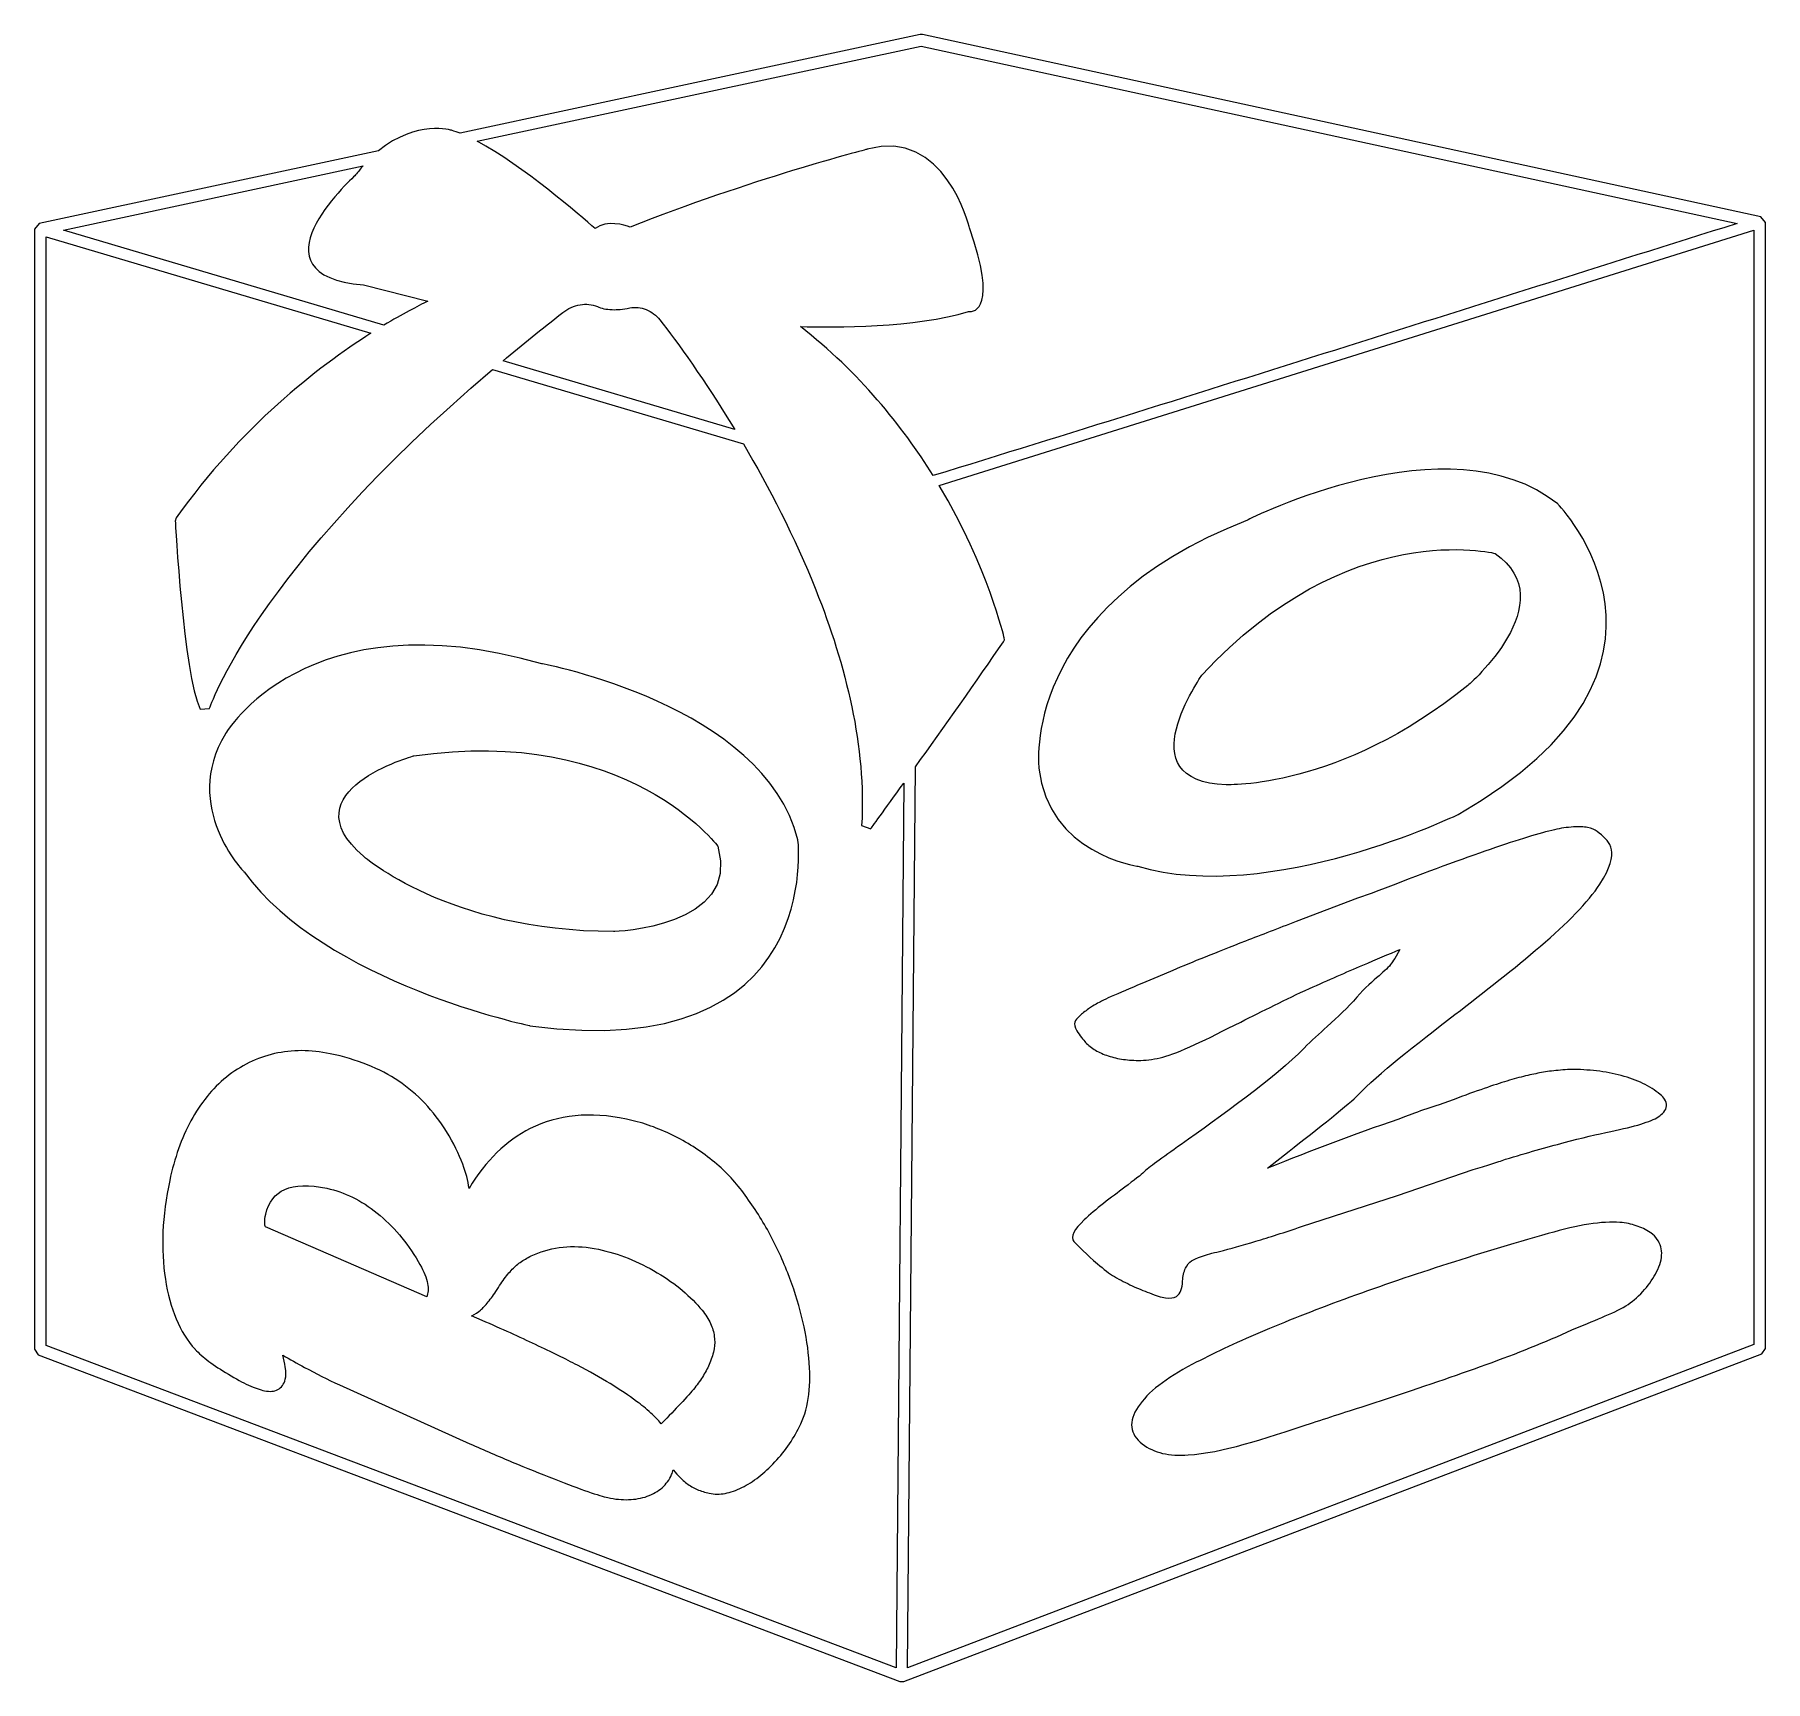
# Model space of a CAD drawing. Header units: millimetres. Extents: x -13.3 to 16.9, y -8.3 to 20.4.
import ezdxf

# ---------------------------------------------------------------- set-up
doc = ezdxf.new("R2010")
doc.units = ezdxf.units.MM
doc.header["$MEASUREMENT"] = 0
doc.layers.add('Layer 1', color=7, linetype='Continuous')

msp = doc.modelspace()

# ---------------------------------------------------------------- linework, layer by layer
at = {"layer": 'Layer 1', "color": 250}
for points, knots in [([(-13.1789, 17.0954), (-13.1789, 17.0954), (-7.257, 18.3658), (-7.257, 18.3658), (-6.5943, 18.9085), (-5.977, 18.7218), (-5.975, 18.7212), (-5.9294, 18.7075), (-5.882, 18.6906), (-5.8331, 18.6712), (-5.8331, 18.6712), (2.1914, 20.3926), (2.1914, 20.3926), (2.1914, 20.3926), (2.2332, 20.3926), (2.2332, 20.3926), (2.2332, 20.3926), (16.8629, 17.2138), (16.8629, 17.2138), (16.8629, 17.2138), (16.9418, 17.1161), (16.9418, 17.1161), (16.9418, 17.1161), (16.9418, -2.5284), (16.9418, -2.5284), (16.9418, -2.5284), (16.8773, -2.6218), (16.8773, -2.6218), (16.8773, -2.6218), (1.9087, -8.3381), (1.9087, -8.3381), (1.9087, -8.3381), (1.838, -8.3381), (1.838, -8.3381), (1.838, -8.3381), (-13.1934, -2.638), (-13.1934, -2.638), (-13.1934, -2.638), (-13.2582, -2.5446), (-13.2582, -2.5446), (-13.2582, -2.5446), (-13.2582, 16.9977), (-13.2582, 16.9977), (-13.2582, 16.9977), (-13.1789, 17.0954), (-13.1789, 17.0954)], [0, 0, 0, 0, 0.0666667, 0.0666667, 0.0666667, 0.1333333, 0.1333333, 0.1333333, 0.2, 0.2, 0.2, 0.2666667, 0.2666667, 0.2666667, 0.3333333, 0.3333333, 0.3333333, 0.4, 0.4, 0.4, 0.4666667, 0.4666667, 0.4666667, 0.5333333, 0.5333333, 0.5333333, 0.6, 0.6, 0.6, 0.6666667, 0.6666667, 0.6666667, 0.7333333, 0.7333333, 0.7333333, 0.8, 0.8, 0.8, 0.8666667, 0.8666667, 0.8666667, 0.9333333, 0.9333333, 0.9333333, 1, 1, 1, 1]), ([(16.452, 17.0985), (16.452, 17.0985), (2.2118, 20.1927), (2.2118, 20.1927), (2.2118, 20.1927), (-5.5344, 18.531), (-5.5344, 18.531), (-4.7347, 18.1059), (-3.7301, 17.2306), (-3.4792, 17.0074), (-3.2647, 17.1668), (-2.9694, 17.0716), (-2.8691, 17.0318), (-0.8209, 17.8522), (1.2656, 18.3909), (1.2716, 18.3924), (2.613, 18.7772), (3.0505, 17.0474), (3.0573, 17.0197), (3.544, 15.6122), (3.1492, 15.5521), (3.0379, 15.5603), (2.1078, 15.2761), (0.6987, 15.2814), (0.1038, 15.2985), (1.1326, 14.496), (1.8823, 13.5625), (2.4204, 12.6981), (7.1026, 14.1405), (11.7767, 15.6331), (16.452, 17.0985)], [0, 0, 0, 0, 0.1, 0.1, 0.1, 0.2, 0.2, 0.2, 0.3, 0.3, 0.3, 0.4, 0.4, 0.4, 0.5, 0.5, 0.5, 0.6, 0.6, 0.6, 0.7, 0.7, 0.7, 0.8, 0.8, 0.8, 0.9, 0.9, 0.9, 1, 1, 1, 1]), ([(-7.5265, 18.1036), (-7.5265, 18.1036), (-12.755, 16.982), (-12.755, 16.982), (-12.755, 16.982), (-7.1644, 15.3218), (-7.1644, 15.3218), (-6.8384, 15.5184), (-6.5727, 15.6557), (-6.3979, 15.7401), (-6.3979, 15.7401), (-7.5191, 16.0244), (-7.5191, 16.0244), (-9.5391, 16.2046), (-7.7636, 17.8469), (-7.6563, 17.9444), (-7.6133, 18.0013), (-7.5699, 18.0542), (-7.5265, 18.1036)], [0, 0, 0, 0, 0.1666667, 0.1666667, 0.1666667, 0.3333333, 0.3333333, 0.3333333, 0.5, 0.5, 0.5, 0.6666667, 0.6666667, 0.6666667, 0.8333333, 0.8333333, 0.8333333, 1, 1, 1, 1]), ([(16.7418, 16.9801), (16.7418, 16.9801), (2.5263, 12.5243), (2.5263, 12.5243), (3.3875, 11.0816), (3.6574, 9.8747), (3.6587, 9.8688), (3.6587, 9.8688), (3.667, 9.8318), (3.667, 9.8318), (3.667, 9.8318), (3.6456, 9.8002), (3.6456, 9.8002), (3.1958, 9.1377), (2.5895, 8.2841), (2.1105, 7.6161), (2.1105, 7.6161), (1.9741, -8.0992), (1.9741, -8.0992), (1.9741, -8.0992), (16.7418, -2.4596), (16.7418, -2.4596), (16.7418, -2.4596), (16.7418, 16.9801), (16.7418, 16.9801)], [0, 0, 0, 0, 0.125, 0.125, 0.125, 0.25, 0.25, 0.25, 0.375, 0.375, 0.375, 0.5, 0.5, 0.5, 0.625, 0.625, 0.625, 0.75, 0.75, 0.75, 0.875, 0.875, 0.875, 1, 1, 1, 1]), ([(-0.8901, 13.2505), (-0.8901, 13.2505), (-5.2662, 14.55), (-5.2662, 14.55), (-9.4312, 11.0168), (-10.2048, 8.6415), (-10.2073, 8.6341), (-10.2073, 8.6341), (-10.3706, 8.6248), (-10.3706, 8.6248), (-10.663, 9.2524), (-10.8041, 11.8982), (-10.8044, 11.9057), (-10.8044, 11.9057), (-10.7882, 11.9612), (-10.7882, 11.9612), (-9.6544, 13.5533), (-8.3309, 14.5844), (-7.3916, 15.1812), (-7.3916, 15.1812), (-13.0582, 16.864), (-13.0582, 16.864), (-13.0582, 16.864), (-13.0582, -2.4758), (-13.0582, -2.4758), (-13.0582, -2.4758), (1.7748, -8.1007), (1.7748, -8.1007), (1.7748, -8.1007), (1.9088, 7.3354), (1.9088, 7.3354), (1.5698, 6.8644), (1.3329, 6.5391), (1.3312, 6.5368), (1.3312, 6.5368), (1.1723, 6.594), (1.1723, 6.594), (1.2547, 7.9557), (0.8974, 9.3881), (0.3731, 10.7043), (0.0034, 11.6323), (-0.4494, 12.5026), (-0.8901, 13.2505)], [0, 0, 0, 0, 0.0714286, 0.0714286, 0.0714286, 0.1428571, 0.1428571, 0.1428571, 0.2142857, 0.2142857, 0.2142857, 0.2857143, 0.2857143, 0.2857143, 0.3571429, 0.3571429, 0.3571429, 0.4285714, 0.4285714, 0.4285714, 0.5, 0.5, 0.5, 0.5714286, 0.5714286, 0.5714286, 0.6428571, 0.6428571, 0.6428571, 0.7142857, 0.7142857, 0.7142857, 0.7857143, 0.7857143, 0.7857143, 0.8571429, 0.8571429, 0.8571429, 0.9285714, 0.9285714, 0.9285714, 1, 1, 1, 1]), ([(-5.0835, 14.7039), (-5.0835, 14.7039), (-1.0415, 13.5036), (-1.0415, 13.5036), (-1.5639, 14.3637), (-2.0534, 15.0378), (-2.3469, 15.4148), (-2.4106, 15.4969), (-2.4949, 15.5597), (-2.5884, 15.5964), (-2.6779, 15.6315), (-2.7765, 15.6425), (-2.8737, 15.623), (-2.9923, 15.5993), (-3.0945, 15.5912), (-3.182, 15.5943), (-3.2869, 15.598), (-3.3708, 15.6181), (-3.4376, 15.6468), (-3.5323, 15.6872), (-3.6358, 15.696), (-3.7366, 15.6794), (-3.8455, 15.6615), (-3.9518, 15.6136), (-4.0413, 15.544), (-4.4099, 15.2575), (-4.7564, 14.9775), (-5.0835, 14.7039)], [0, 0, 0, 0, 0.1111111, 0.1111111, 0.1111111, 0.2222222, 0.2222222, 0.2222222, 0.3333333, 0.3333333, 0.3333333, 0.4444444, 0.4444444, 0.4444444, 0.5555556, 0.5555556, 0.5555556, 0.6666667, 0.6666667, 0.6666667, 0.7777778, 0.7777778, 0.7777778, 0.8888889, 0.8888889, 0.8888889, 1, 1, 1, 1]), ([(4.2657, 7.5966), (4.2657, 7.5966), (3.9136, 10.3571), (7.904, 11.9231), (7.904, 11.9231), (11.4267, 13.7159), (13.3187, 12.2046), (13.3187, 12.2046), (16.1017, 9.3682), (11.581, 6.7863), (11.581, 6.7863), (8.2957, 5.1998), (5.9906, 5.8821), (5.9906, 5.8821), (4.4286, 6.1054), (4.2657, 7.5966)], [0, 0, 0, 0, 0.2, 0.2, 0.2, 0.4, 0.4, 0.4, 0.6, 0.6, 0.6, 0.8, 0.8, 0.8, 1, 1, 1, 1]), ([(7.5337, 7.3059), (7.5337, 7.3059), (9.5063, 7.2181), (11.7501, 9.0377), (11.7501, 9.0377), (13.4416, 10.495), (12.2255, 11.3406), (12.2255, 11.3406), (9.6683, 11.9943), (7.113, 9.2201), (7.113, 9.2201), (5.7767, 7.3507), (7.5337, 7.3059)], [0, 0, 0, 0, 0.25, 0.25, 0.25, 0.5, 0.5, 0.5, 0.75, 0.75, 0.75, 1, 1, 1, 1]), ([(-9.9289, 8.1936), (-9.9289, 8.1936), (-8.5296, 10.5991), (-4.4097, 9.4159), (-4.4097, 9.4159), (-0.5228, 8.697), (0.0602, 6.3464), (0.0602, 6.3464), (0.5443, 2.4022), (-4.6145, 3.1019), (-4.6145, 3.1019), (-8.187, 3.8403), (-9.6022, 5.7837), (-9.6022, 5.7837), (-10.7063, 6.9109), (-9.9289, 8.1936)], [0, 0, 0, 0, 0.2, 0.2, 0.2, 0.4, 0.4, 0.4, 0.6, 0.6, 0.6, 0.8, 0.8, 0.8, 1, 1, 1, 1]), ([(-7.5208, 6.0589), (-7.5208, 6.0589), (-6.0453, 4.7466), (-3.1561, 4.7438), (-3.1561, 4.7438), (-0.9244, 4.8079), (-1.3352, 6.2314), (-1.3352, 6.2314), (-2.9077, 8.3512), (-6.6401, 7.8097), (-6.6401, 7.8097), (-8.8561, 7.2015), (-7.5208, 6.0589)], [0, 0, 0, 0, 0.25, 0.25, 0.25, 0.5, 0.5, 0.5, 0.75, 0.75, 0.75, 1, 1, 1, 1]), ([(11.8432, 0.5899), (11.8432, 0.5899), (10.5228, 0.1379), (10.5228, 0.1379), (10.5228, 0.1379), (8.8481, -0.4029), (8.8481, -0.4029), (8.5503, -0.5032), (8.2838, -0.589), (8.0488, -0.6601), (7.812, -0.7318), (7.6019, -0.7903), (7.4188, -0.8353), (7.2921, -0.8663), (7.1873, -0.896), (7.1045, -0.9241), (7.024, -0.9515), (6.9654, -0.9774), (6.9294, -1.0011), (6.8844, -1.0308), (6.8486, -1.0743), (6.8227, -1.1314), (6.7955, -1.1909), (6.7786, -1.2655), (6.7722, -1.355), (6.7701, -1.4191), (6.7609, -1.473), (6.7445, -1.516), (6.7266, -1.5632), (6.6998, -1.5985), (6.6645, -1.6217), (6.6209, -1.6503), (6.5577, -1.6584), (6.4753, -1.6462), (6.4001, -1.635), (6.3059, -1.6062), (6.1932, -1.5603), (6.094, -1.5243), (5.9933, -1.4825), (5.8915, -1.4349), (5.7906, -1.3879), (5.6871, -1.3344), (5.5817, -1.2748), (5.5014, -1.2297), (5.3939, -1.1449), (5.2865, -1.0521), (5.1112, -0.9007), (4.9341, -0.7255), (4.8769, -0.6662), (4.8, -0.5864), (4.8902, -0.4472), (5.0549, -0.2884), (5.2441, -0.1061), (5.5332, 0.1107), (5.7629, 0.2829), (5.9255, 0.4047), (6.0582, 0.5042), (6.1003, 0.5498), (6.1639, 0.6159), (6.4134, 0.7932), (6.7467, 1.0298), (7.405, 1.4973), (8.3932, 2.1993), (8.8939, 2.7103), (9.023, 2.8426), (9.1603, 2.9669), (9.2955, 3.0892), (9.479, 3.2553), (9.6594, 3.4186), (9.8144, 3.599), (9.9571, 3.7648), (10.091, 3.8799), (10.2006, 3.9741), (10.2976, 4.0575), (10.3753, 4.1244), (10.4196, 4.193), (10.4196, 4.193), (10.4215, 4.1957), (10.4215, 4.1957), (10.4408, 4.2206), (10.4667, 4.2605), (10.499, 4.3147), (10.499, 4.3147), (10.5658, 4.4308), (10.5658, 4.4308), (10.3711, 4.3508), (10.1544, 4.2594), (9.9161, 4.1571), (9.6304, 4.0346), (9.3202, 3.8988), (8.9862, 3.7506), (8.5774, 3.5633), (8.1635, 3.355), (7.7864, 3.1653), (7.1958, 2.8682), (6.6937, 2.6155), (6.4304, 2.5542), (6.3615, 2.5376), (6.295, 2.5242), (6.2317, 2.5146), (6.1673, 2.5048), (6.1038, 2.4981), (6.0417, 2.4949), (6.0417, 2.4949), (6.0398, 2.4949), (6.0398, 2.4949), (5.9343, 2.4945), (5.8344, 2.5008), (5.7411, 2.514), (5.6466, 2.5273), (5.5579, 2.5476), (5.4757, 2.5746), (5.394, 2.6015), (5.3199, 2.6347), (5.254, 2.6738), (5.1875, 2.7132), (5.1292, 2.7589), (5.0795, 2.8104), (5.0442, 2.847), (4.9732, 2.9355), (4.9285, 3.0126), (4.8938, 3.0724), (4.8739, 3.1301), (4.8913, 3.1658), (4.9068, 3.1979), (4.9355, 3.2336), (4.9772, 3.2723), (5.0168, 3.3093), (5.0692, 3.3504), (5.1335, 3.3949), (5.181, 3.4276), (5.2239, 3.4553), (5.2618, 3.478), (5.2996, 3.5006), (5.3326, 3.5183), (5.3602, 3.5304), (5.51, 3.6073), (5.9862, 3.8074), (6.3405, 3.9562), (6.3405, 3.9562), (6.6018, 4.0662), (6.6018, 4.0662), (6.7661, 4.1358), (6.9548, 4.2136), (7.1674, 4.2992), (7.3742, 4.3825), (7.6091, 4.4754), (7.8715, 4.5776), (8.1469, 4.6849), (8.4418, 4.7988), (8.7554, 4.9187), (8.7554, 4.9187), (9.8228, 5.3239), (9.8228, 5.3239), (9.8228, 5.3239), (10.063, 5.4089), (10.063, 5.4089), (10.063, 5.4089), (10.199, 5.4625), (10.199, 5.4625), (10.199, 5.4625), (10.3101, 5.5038), (10.3101, 5.5038), (11.0398, 5.7843), (11.6509, 6.0095), (12.1405, 6.178), (12.6331, 6.3475), (13.0087, 6.4623), (13.2642, 6.5206), (13.3185, 6.5331), (13.373, 6.5436), (13.4272, 6.5516), (13.4815, 6.5596), (13.5363, 6.5656), (13.5912, 6.569), (13.6874, 6.5754), (13.7699, 6.5724), (13.8381, 6.5597), (13.9097, 6.5464), (13.9666, 6.5222), (14.0081, 6.4875), (14.0081, 6.4875), (14.0439, 6.4579), (14.0439, 6.4579), (14.2356, 6.3016), (14.4231, 6.1486), (14.053, 5.5726), (13.6504, 4.9377), (12.543, 4.0824), (11.5233, 3.2949), (10.8363, 2.7645), (10.1888, 2.2643), (9.8278, 1.8867), (9.7222, 1.771), (9.1087, 1.2874), (8.6306, 0.9107), (8.6306, 0.9107), (8.2541, 0.6131), (8.2541, 0.6131), (9.0536, 0.933), (9.7346, 1.1968), (10.5434, 1.4711), (10.5434, 1.4711), (10.6183, 1.5025), (10.6183, 1.5025), (10.6183, 1.5025), (10.8193, 1.5741), (10.8193, 1.5741), (10.9617, 1.6293), (11.1019, 1.6747), (11.248, 1.7197), (11.4751, 1.8052), (11.6753, 1.8787), (11.8477, 1.9401), (12.0234, 2.0026), (12.1736, 2.0539), (12.2977, 2.0936), (12.4214, 2.1329), (12.5362, 2.1668), (12.6418, 2.1949), (12.7485, 2.2233), (12.8475, 2.2464), (12.938, 2.2639), (13.0216, 2.2825), (13.1129, 2.298), (13.2117, 2.3101), (13.3109, 2.3221), (13.4187, 2.3311), (13.5344, 2.3368), (13.5344, 2.3368), (13.5359, 2.3368), (13.5359, 2.3368), (13.6955, 2.3382), (13.8497, 2.3302), (13.9977, 2.3127), (14.1464, 2.2951), (14.2897, 2.2679), (14.4271, 2.2311), (14.5657, 2.1941), (14.6917, 2.1482), (14.8045, 2.0938), (14.9178, 2.0392), (15.0179, 1.9757), (15.1042, 1.9038), (15.1385, 1.8753), (15.1651, 1.8464), (15.1836, 1.8176), (15.2082, 1.7795), (15.2192, 1.7411), (15.2166, 1.7028), (15.214, 1.6646), (15.1977, 1.6276), (15.1683, 1.5923), (15.1448, 1.5641), (15.112, 1.5364), (15.0706, 1.5097), (15.0071, 1.4688), (14.9057, 1.4269), (14.7668, 1.3846), (14.6302, 1.3429), (14.4564, 1.2999), (14.246, 1.2564), (14.0092, 1.2081), (13.7368, 1.1431), (13.4297, 1.0621), (13.1236, 0.9814), (12.7825, 0.8842), (12.4072, 0.7711), (12.334, 0.745), (12.2492, 0.7164), (12.1534, 0.6857), (12.0569, 0.6548), (11.9533, 0.6228), (11.8432, 0.5899)], [0, 0, 0, 0, 0.010989, 0.010989, 0.010989, 0.021978, 0.021978, 0.021978, 0.032967, 0.032967, 0.032967, 0.043956, 0.043956, 0.043956, 0.0549451, 0.0549451, 0.0549451, 0.0659341, 0.0659341, 0.0659341, 0.0769231, 0.0769231, 0.0769231, 0.0879121, 0.0879121, 0.0879121, 0.0989011, 0.0989011, 0.0989011, 0.1098901, 0.1098901, 0.1098901, 0.1208791, 0.1208791, 0.1208791, 0.1318681, 0.1318681, 0.1318681, 0.1428571, 0.1428571, 0.1428571, 0.1538462, 0.1538462, 0.1538462, 0.1648352, 0.1648352, 0.1648352, 0.1758242, 0.1758242, 0.1758242, 0.1868132, 0.1868132, 0.1868132, 0.1978022, 0.1978022, 0.1978022, 0.2087912, 0.2087912, 0.2087912, 0.2197802, 0.2197802, 0.2197802, 0.2307692, 0.2307692, 0.2307692, 0.2417582, 0.2417582, 0.2417582, 0.2527473, 0.2527473, 0.2527473, 0.2637363, 0.2637363, 0.2637363, 0.2747253, 0.2747253, 0.2747253, 0.2857143, 0.2857143, 0.2857143, 0.2967033, 0.2967033, 0.2967033, 0.3076923, 0.3076923, 0.3076923, 0.3186813, 0.3186813, 0.3186813, 0.3296703, 0.3296703, 0.3296703, 0.3406593, 0.3406593, 0.3406593, 0.3516484, 0.3516484, 0.3516484, 0.3626374, 0.3626374, 0.3626374, 0.3736264, 0.3736264, 0.3736264, 0.3846154, 0.3846154, 0.3846154, 0.3956044, 0.3956044, 0.3956044, 0.4065934, 0.4065934, 0.4065934, 0.4175824, 0.4175824, 0.4175824, 0.4285714, 0.4285714, 0.4285714, 0.4395604, 0.4395604, 0.4395604, 0.4505495, 0.4505495, 0.4505495, 0.4615385, 0.4615385, 0.4615385, 0.4725275, 0.4725275, 0.4725275, 0.4835165, 0.4835165, 0.4835165, 0.4945055, 0.4945055, 0.4945055, 0.5054945, 0.5054945, 0.5054945, 0.5164835, 0.5164835, 0.5164835, 0.5274725, 0.5274725, 0.5274725, 0.5384615, 0.5384615, 0.5384615, 0.5494505, 0.5494505, 0.5494505, 0.5604396, 0.5604396, 0.5604396, 0.5714286, 0.5714286, 0.5714286, 0.5824176, 0.5824176, 0.5824176, 0.5934066, 0.5934066, 0.5934066, 0.6043956, 0.6043956, 0.6043956, 0.6153846, 0.6153846, 0.6153846, 0.6263736, 0.6263736, 0.6263736, 0.6373626, 0.6373626, 0.6373626, 0.6483516, 0.6483516, 0.6483516, 0.6593407, 0.6593407, 0.6593407, 0.6703297, 0.6703297, 0.6703297, 0.6813187, 0.6813187, 0.6813187, 0.6923077, 0.6923077, 0.6923077, 0.7032967, 0.7032967, 0.7032967, 0.7142857, 0.7142857, 0.7142857, 0.7252747, 0.7252747, 0.7252747, 0.7362637, 0.7362637, 0.7362637, 0.7472527, 0.7472527, 0.7472527, 0.7582418, 0.7582418, 0.7582418, 0.7692308, 0.7692308, 0.7692308, 0.7802198, 0.7802198, 0.7802198, 0.7912088, 0.7912088, 0.7912088, 0.8021978, 0.8021978, 0.8021978, 0.8131868, 0.8131868, 0.8131868, 0.8241758, 0.8241758, 0.8241758, 0.8351648, 0.8351648, 0.8351648, 0.8461538, 0.8461538, 0.8461538, 0.8571429, 0.8571429, 0.8571429, 0.8681319, 0.8681319, 0.8681319, 0.8791209, 0.8791209, 0.8791209, 0.8901099, 0.8901099, 0.8901099, 0.9010989, 0.9010989, 0.9010989, 0.9120879, 0.9120879, 0.9120879, 0.9230769, 0.9230769, 0.9230769, 0.9340659, 0.9340659, 0.9340659, 0.9450549, 0.9450549, 0.9450549, 0.956044, 0.956044, 0.956044, 0.967033, 0.967033, 0.967033, 0.978022, 0.978022, 0.978022, 0.989011, 0.989011, 0.989011, 1, 1, 1, 1]), ([(-5.6668, -4.1917), (-5.6668, -4.1917), (-7.9409, -3.1657), (-7.9409, -3.1657), (-8.1469, -3.0687), (-8.3498, -2.9662), (-8.549, -2.859), (-8.6767, -2.7901), (-8.8032, -2.7191), (-8.9283, -2.646), (-8.9075, -2.7218), (-8.8926, -2.7891), (-8.8835, -2.8477), (-8.8692, -2.9398), (-8.8694, -3.0134), (-8.8839, -3.0678), (-8.9067, -3.1531), (-8.9509, -3.2132), (-9.0165, -3.2479), (-9.0781, -3.2803), (-9.1543, -3.2872), (-9.2441, -3.2682), (-9.3245, -3.2514), (-9.4184, -3.2183), (-9.5253, -3.1694), (-9.6297, -3.1217), (-9.747, -3.0588), (-9.8768, -2.9808), (-10.0086, -2.9018), (-10.1223, -2.8267), (-10.2174, -2.7556), (-10.3138, -2.6836), (-10.3942, -2.6134), (-10.4574, -2.5459), (-10.4574, -2.5459), (-10.4591, -2.5446), (-10.4591, -2.5446), (-10.592, -2.3955), (-10.7021, -2.218), (-10.7888, -2.0122), (-10.8746, -1.8085), (-10.9376, -1.5774), (-10.9772, -1.319), (-11.0173, -1.0575), (-11.0311, -0.7827), (-11.0184, -0.4947), (-11.0057, -0.2081), (-10.9664, 0.0914), (-10.9002, 0.4034), (-10.859, 0.5971), (-10.8076, 0.7807), (-10.7462, 0.9536), (-10.6847, 1.1266), (-10.6129, 1.2894), (-10.531, 1.4411), (-10.4472, 1.5957), (-10.3534, 1.7372), (-10.2499, 1.8647), (-10.1465, 1.9921), (-10.0332, 2.1058), (-9.9104, 2.2051), (-9.7862, 2.3053), (-9.6539, 2.3899), (-9.5141, 2.4582), (-9.3745, 2.5265), (-9.2278, 2.5784), (-9.0747, 2.6135), (-8.9201, 2.6486), (-8.7612, 2.6662), (-8.5986, 2.6659), (-8.4368, 2.6657), (-8.2709, 2.6479), (-8.1018, 2.6125), (-7.8677, 2.5635), (-7.6509, 2.499), (-7.4519, 2.4197), (-7.2518, 2.3399), (-7.0693, 2.2446), (-6.905, 2.1343), (-6.741, 2.0243), (-6.5892, 1.8953), (-6.4504, 1.7485), (-6.3114, 1.6015), (-6.1848, 1.4361), (-6.071, 1.2528), (-5.9485, 1.0525), (-5.854, 0.8633), (-5.7872, 0.6852), (-5.7317, 0.5369), (-5.6953, 0.3962), (-5.678, 0.2633), (-5.3858, 0.7477), (-5.0286, 1.0971), (-4.6087, 1.3073), (-4.1278, 1.548), (-3.5681, 1.6045), (-2.9327, 1.4715), (-2.8053, 1.445), (-2.6786, 1.4102), (-2.5533, 1.3677), (-2.4281, 1.3252), (-2.3019, 1.274), (-2.1753, 1.2145), (-2.0492, 1.1553), (-1.9281, 1.0899), (-1.812, 1.0186), (-1.6964, 0.9475), (-1.5834, 0.8689), (-1.4736, 0.7833), (-1.3642, 0.698), (-1.2637, 0.609), (-1.1727, 0.517), (-1.0808, 0.4237), (-0.9966, 0.3259), (-0.9209, 0.2241), (-0.7559, 0.0087), (-0.6064, -0.2185), (-0.473, -0.4568), (-0.3389, -0.6962), (-0.2201, -0.9479), (-0.1171, -1.2109), (-0.0168, -1.4673), (0.0641, -1.7191), (0.1254, -1.9657), (0.187, -2.2133), (0.229, -2.456), (0.2514, -2.6934), (0.2736, -2.9287), (0.273, -3.1412), (0.25, -3.3307), (0.2265, -3.5244), (0.1798, -3.696), (0.1102, -3.8452), (0.0533, -3.9665), (-0.0126, -4.0826), (-0.0877, -4.1933), (-0.1628, -4.3043), (-0.2471, -4.4098), (-0.3398, -4.5094), (-0.4321, -4.6087), (-0.5264, -4.6956), (-0.6223, -4.7699), (-0.7185, -4.845), (-0.8169, -4.9074), (-0.9166, -4.957), (-1.0177, -5.0073), (-1.1155, -5.041), (-1.2095, -5.058), (-1.3061, -5.0753), (-1.3983, -5.0749), (-1.4856, -5.0564), (-1.561, -5.0406), (-1.6315, -5.0184), (-1.6967, -4.9899), (-1.7633, -4.9609), (-1.8244, -4.9254), (-1.8793, -4.884), (-1.9337, -4.843), (-1.991, -4.7891), (-2.0508, -4.7228), (-2.0508, -4.7228), (-2.1163, -4.6462), (-2.1163, -4.6462), (-2.123, -4.6746), (-2.1322, -4.7024), (-2.1437, -4.7292), (-2.1818, -4.819), (-2.2373, -4.8961), (-2.3098, -4.9602), (-2.3808, -5.023), (-2.4677, -5.0726), (-2.5698, -5.1088), (-2.6693, -5.1444), (-2.7774, -5.164), (-2.8935, -5.1677), (-3.0075, -5.1712), (-3.129, -5.1594), (-3.2579, -5.1322), (-3.3303, -5.1169), (-3.4452, -5.0817), (-3.6026, -5.0267), (-3.7573, -4.9726), (-3.9537, -4.8992), (-4.1915, -4.8065), (-4.4357, -4.7114), (-4.68, -4.6128), (-4.9239, -4.5112), (-5.1687, -4.4091), (-5.4165, -4.3026), (-5.6668, -4.1917)], [0, 0, 0, 0, 0.015873, 0.015873, 0.015873, 0.031746, 0.031746, 0.031746, 0.047619, 0.047619, 0.047619, 0.0634921, 0.0634921, 0.0634921, 0.0793651, 0.0793651, 0.0793651, 0.0952381, 0.0952381, 0.0952381, 0.1111111, 0.1111111, 0.1111111, 0.1269841, 0.1269841, 0.1269841, 0.1428571, 0.1428571, 0.1428571, 0.1587302, 0.1587302, 0.1587302, 0.1746032, 0.1746032, 0.1746032, 0.1904762, 0.1904762, 0.1904762, 0.2063492, 0.2063492, 0.2063492, 0.2222222, 0.2222222, 0.2222222, 0.2380952, 0.2380952, 0.2380952, 0.2539683, 0.2539683, 0.2539683, 0.2698413, 0.2698413, 0.2698413, 0.2857143, 0.2857143, 0.2857143, 0.3015873, 0.3015873, 0.3015873, 0.3174603, 0.3174603, 0.3174603, 0.3333333, 0.3333333, 0.3333333, 0.3492063, 0.3492063, 0.3492063, 0.3650794, 0.3650794, 0.3650794, 0.3809524, 0.3809524, 0.3809524, 0.3968254, 0.3968254, 0.3968254, 0.4126984, 0.4126984, 0.4126984, 0.4285714, 0.4285714, 0.4285714, 0.4444444, 0.4444444, 0.4444444, 0.4603175, 0.4603175, 0.4603175, 0.4761905, 0.4761905, 0.4761905, 0.4920635, 0.4920635, 0.4920635, 0.5079365, 0.5079365, 0.5079365, 0.5238095, 0.5238095, 0.5238095, 0.5396825, 0.5396825, 0.5396825, 0.5555556, 0.5555556, 0.5555556, 0.5714286, 0.5714286, 0.5714286, 0.5873016, 0.5873016, 0.5873016, 0.6031746, 0.6031746, 0.6031746, 0.6190476, 0.6190476, 0.6190476, 0.6349206, 0.6349206, 0.6349206, 0.6507937, 0.6507937, 0.6507937, 0.6666667, 0.6666667, 0.6666667, 0.6825397, 0.6825397, 0.6825397, 0.6984127, 0.6984127, 0.6984127, 0.7142857, 0.7142857, 0.7142857, 0.7301587, 0.7301587, 0.7301587, 0.7460317, 0.7460317, 0.7460317, 0.7619048, 0.7619048, 0.7619048, 0.7777778, 0.7777778, 0.7777778, 0.7936508, 0.7936508, 0.7936508, 0.8095238, 0.8095238, 0.8095238, 0.8253968, 0.8253968, 0.8253968, 0.8412698, 0.8412698, 0.8412698, 0.8571429, 0.8571429, 0.8571429, 0.8730159, 0.8730159, 0.8730159, 0.8888889, 0.8888889, 0.8888889, 0.9047619, 0.9047619, 0.9047619, 0.9206349, 0.9206349, 0.9206349, 0.9365079, 0.9365079, 0.9365079, 0.952381, 0.952381, 0.952381, 0.968254, 0.968254, 0.968254, 0.984127, 0.984127, 0.984127, 1, 1, 1, 1]), ([(-9.2315, -0.4099), (-9.2315, -0.4099), (-6.4149, -1.6283), (-6.4149, -1.6283), (-6.4149, -1.6283), (-6.4069, -1.6057), (-6.4069, -1.6057), (-6.3857, -1.5373), (-6.3866, -1.4558), (-6.4099, -1.3616), (-6.435, -1.2601), (-6.4862, -1.1441), (-6.5632, -1.0142), (-6.6624, -0.8447), (-6.7724, -0.6889), (-6.8927, -0.5471), (-7.0117, -0.4067), (-7.1411, -0.2802), (-7.2801, -0.1683), (-7.4198, -0.0559), (-7.5634, 0.0366), (-7.71, 0.1089), (-7.8557, 0.1807), (-8.005, 0.2328), (-8.157, 0.2647), (-8.4693, 0.3303), (-8.715, 0.3231), (-8.8931, 0.2444), (-9.0624, 0.1695), (-9.1736, 0.0249), (-9.2257, -0.1882), (-9.2398, -0.2459), (-9.2459, -0.2968), (-9.244, -0.3403), (-9.2429, -0.3665), (-9.2387, -0.3898), (-9.2315, -0.4099)], [0, 0, 0, 0, 0.0833333, 0.0833333, 0.0833333, 0.1666667, 0.1666667, 0.1666667, 0.25, 0.25, 0.25, 0.3333333, 0.3333333, 0.3333333, 0.4166667, 0.4166667, 0.4166667, 0.5, 0.5, 0.5, 0.5833333, 0.5833333, 0.5833333, 0.6666667, 0.6666667, 0.6666667, 0.75, 0.75, 0.75, 0.8333333, 0.8333333, 0.8333333, 0.9166667, 0.9166667, 0.9166667, 1, 1, 1, 1]), ([(14.9437, -0.5135), (15.0327, -0.5825), (15.0907, -0.6636), (15.1167, -0.7566), (15.1424, -0.8488), (15.1366, -0.9517), (15.099, -1.0649), (15.099, -1.0649), (15.0986, -1.0662), (15.0986, -1.0662), (15.0565, -1.1786), (14.9981, -1.2862), (14.924, -1.3884), (14.8501, -1.4903), (14.7598, -1.5877), (14.6542, -1.6798), (14.4837, -1.8279), (14.189, -1.9489), (13.8368, -2.0932), (13.8368, -2.0932), (13.5667, -2.2052), (13.5667, -2.2052), (12.6265, -2.638), (11.6159, -2.9773), (10.2774, -3.4266), (10.2774, -3.4266), (10.0991, -3.4864), (10.0991, -3.4864), (9.7266, -3.6012), (9.3718, -3.7182), (9.0412, -3.827), (8.1614, -4.1168), (7.4529, -4.3501), (6.8723, -4.3877), (6.707, -4.4009), (6.5574, -4.3918), (6.4244, -4.3602), (6.29, -4.3283), (6.1718, -4.2734), (6.0702, -4.1958), (5.9596, -4.1114), (5.8981, -4.0137), (5.8862, -3.9032), (5.8746, -3.7946), (5.9114, -3.6755), (5.9968, -3.5463), (6.0795, -3.4212), (6.2004, -3.2966), (6.3592, -3.1731), (6.5163, -3.0509), (6.7124, -2.9282), (6.9469, -2.8055), (7.2927, -2.6249), (7.6851, -2.4404), (8.1242, -2.2523), (8.5637, -2.0641), (9.0515, -1.8714), (9.5876, -1.6744), (10.1284, -1.4757), (10.6958, -1.2805), (11.2902, -1.089), (11.8845, -0.8976), (12.5057, -0.7097), (13.1543, -0.5255), (13.4172, -0.4496), (13.6531, -0.3951), (13.8612, -0.3624), (14.0706, -0.3295), (14.252, -0.3186), (14.4047, -0.3296), (14.4047, -0.3296), (14.4059, -0.3298), (14.4059, -0.3298), (14.5065, -0.3402), (14.6006, -0.3599), (14.6878, -0.3888), (14.7753, -0.4178), (14.8561, -0.4564), (14.9292, -0.5039), (14.9292, -0.5039), (14.9437, -0.5135), (14.9437, -0.5135)], [0, 0, 0, 0, 0.037037, 0.037037, 0.037037, 0.0740741, 0.0740741, 0.0740741, 0.1111111, 0.1111111, 0.1111111, 0.1481481, 0.1481481, 0.1481481, 0.1851852, 0.1851852, 0.1851852, 0.2222222, 0.2222222, 0.2222222, 0.2592593, 0.2592593, 0.2592593, 0.2962963, 0.2962963, 0.2962963, 0.3333333, 0.3333333, 0.3333333, 0.3703704, 0.3703704, 0.3703704, 0.4074074, 0.4074074, 0.4074074, 0.4444444, 0.4444444, 0.4444444, 0.4814815, 0.4814815, 0.4814815, 0.5185185, 0.5185185, 0.5185185, 0.5555556, 0.5555556, 0.5555556, 0.5925926, 0.5925926, 0.5925926, 0.6296296, 0.6296296, 0.6296296, 0.6666667, 0.6666667, 0.6666667, 0.7037037, 0.7037037, 0.7037037, 0.7407407, 0.7407407, 0.7407407, 0.7777778, 0.7777778, 0.7777778, 0.8148148, 0.8148148, 0.8148148, 0.8518519, 0.8518519, 0.8518519, 0.8888889, 0.8888889, 0.8888889, 0.9259259, 0.9259259, 0.9259259, 0.962963, 0.962963, 0.962963, 1, 1, 1, 1]), ([(-5.6377, -1.9619), (-5.6377, -1.9619), (-5.4485, -2.0409), (-5.4485, -2.0409), (-5.1039, -2.1916), (-4.7929, -2.3323), (-4.5157, -2.4626), (-4.237, -2.5937), (-3.9932, -2.714), (-3.7847, -2.8232), (-3.5763, -2.9323), (-3.3867, -3.0391), (-3.2167, -3.1431), (-3.0438, -3.2488), (-2.8899, -3.3519), (-2.7557, -3.4522), (-2.6718, -3.5117), (-2.5881, -3.5802), (-2.5054, -3.6573), (-2.4445, -3.714), (-2.3837, -3.7757), (-2.3234, -3.8421), (-2.1936, -3.7105), (-2.0813, -3.5943), (-1.9874, -3.494), (-1.881, -3.3807), (-1.7983, -3.2874), (-1.74, -3.2151), (-1.6834, -3.1454), (-1.6331, -3.0744), (-1.589, -3.002), (-1.5454, -2.9305), (-1.5075, -2.8571), (-1.4756, -2.7823), (-1.4393, -2.6973), (-1.4145, -2.6153), (-1.4018, -2.537), (-1.3894, -2.4603), (-1.3881, -2.3858), (-1.3981, -2.3142), (-1.4079, -2.2424), (-1.4304, -2.1693), (-1.4652, -2.0953), (-1.5009, -2.0195), (-1.5501, -1.9422), (-1.6122, -1.8642), (-1.7089, -1.7437), (-1.8223, -1.6289), (-1.9518, -1.5201), (-2.0827, -1.4105), (-2.2304, -1.3062), (-2.3944, -1.2081), (-2.5602, -1.1087), (-2.7291, -1.0248), (-2.9001, -0.9568), (-3.0708, -0.8889), (-3.2449, -0.8362), (-3.4215, -0.7993), (-3.6116, -0.7594), (-3.7957, -0.7451), (-3.9726, -0.7566), (-4.1488, -0.7679), (-4.3182, -0.8048), (-4.4797, -0.8669), (-4.558, -0.8969), (-4.63, -0.9312), (-4.695, -0.9692), (-4.7582, -1.0062), (-4.8158, -1.0477), (-4.867, -1.0932), (-4.9174, -1.1374), (-4.9692, -1.1936), (-5.0221, -1.2611), (-5.076, -1.3298), (-5.1305, -1.4093), (-5.1848, -1.4986), (-5.1848, -1.4986), (-5.1865, -1.5014), (-5.1865, -1.5014), (-5.2438, -1.5875), (-5.296, -1.66), (-5.3427, -1.7185), (-5.3917, -1.7794), (-5.4359, -1.8267), (-5.4754, -1.8603), (-5.5167, -1.8954), (-5.5688, -1.9285), (-5.631, -1.9587), (-5.631, -1.9587), (-5.6377, -1.9619), (-5.6377, -1.9619)], [0, 0, 0, 0, 0.0333333, 0.0333333, 0.0333333, 0.0666667, 0.0666667, 0.0666667, 0.1, 0.1, 0.1, 0.1333333, 0.1333333, 0.1333333, 0.1666667, 0.1666667, 0.1666667, 0.2, 0.2, 0.2, 0.2333333, 0.2333333, 0.2333333, 0.2666667, 0.2666667, 0.2666667, 0.3, 0.3, 0.3, 0.3333333, 0.3333333, 0.3333333, 0.3666667, 0.3666667, 0.3666667, 0.4, 0.4, 0.4, 0.4333333, 0.4333333, 0.4333333, 0.4666667, 0.4666667, 0.4666667, 0.5, 0.5, 0.5, 0.5333333, 0.5333333, 0.5333333, 0.5666667, 0.5666667, 0.5666667, 0.6, 0.6, 0.6, 0.6333333, 0.6333333, 0.6333333, 0.6666667, 0.6666667, 0.6666667, 0.7, 0.7, 0.7, 0.7333333, 0.7333333, 0.7333333, 0.7666667, 0.7666667, 0.7666667, 0.8, 0.8, 0.8, 0.8333333, 0.8333333, 0.8333333, 0.8666667, 0.8666667, 0.8666667, 0.9, 0.9, 0.9, 0.9333333, 0.9333333, 0.9333333, 0.9666667, 0.9666667, 0.9666667, 1, 1, 1, 1])]:
    msp.add_open_spline(points, degree=3, knots=knots, dxfattribs=at)

doc.saveas('drawing.dxf')
